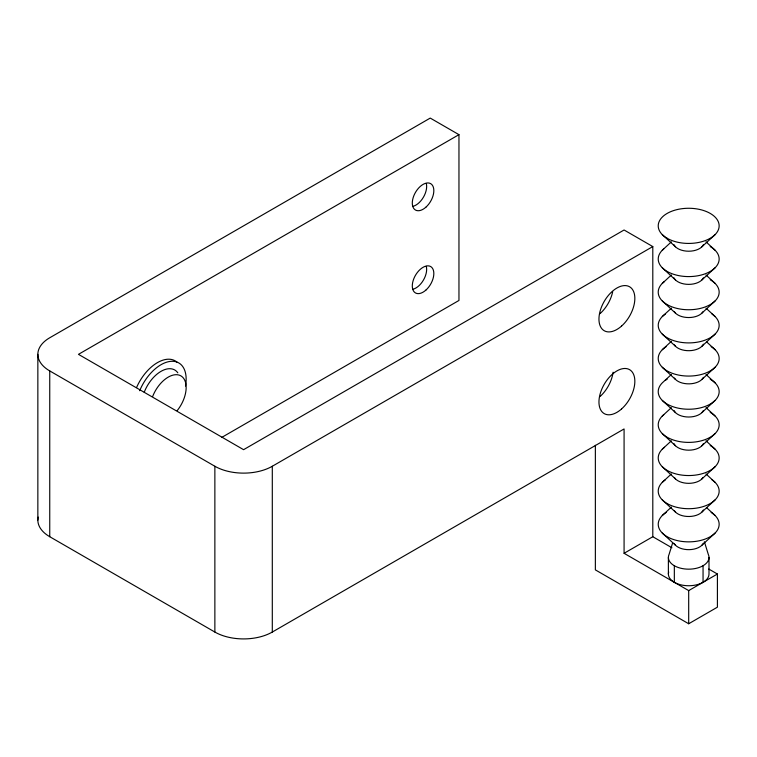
<?xml version="1.0" encoding="UTF-8"?>
<svg xmlns="http://www.w3.org/2000/svg" width="757" height="757" viewBox="0 0 757 757"><rect width="100%" height="100%" fill="white"/><g stroke="black" fill="none" stroke-linecap="round" stroke-linejoin="round"><path stroke-width="1.14" d="M672.67 542.807L669.074 554.408A20.307 11.724 0 0 0 688.69 569.169A20.307 11.724 0 0 0 708.306 554.408L704.379 541.747M662.309 250.217L671.383 241.843M662.309 283.373L671.383 274.999M701.881 246.829L715.072 234.642M662.309 316.53L671.383 308.156M701.881 279.986L715.072 267.798M662.309 349.696L671.383 341.322M701.881 313.143L715.072 300.964M671.383 374.478L662.309 382.853A30.46 17.581 0 0 0 671.222 406.055A30.46 17.581 0 0 0 712.025 402.951A30.46 17.581 0 0 0 710.227 379.21M701.881 346.299L715.072 334.121M662.309 416.009L671.383 407.635M701.881 379.465L715.072 367.277M662.309 449.175L671.383 440.792M701.881 412.622L715.072 400.434M662.309 482.332L671.383 473.958M701.881 445.778L715.072 433.6M662.309 515.489L671.383 507.114M701.881 478.944L715.072 466.757M701.881 512.101L715.072 499.913M701.881 545.258L715.072 533.079M221.659 437.461L458.96 300.463L458.96 134.661L78.463 354.342L243.584 449.677L624.08 229.996L652.799 246.574L652.799 536.722L624.08 553.301L624.08 428.954L272.302 632.048A40.613 23.448 0 0 1 214.865 632.048L49.744 536.713A40.613 23.448 0 0 1 38.2 517.078M458.96 134.661L430.241 118.083L49.744 337.764A40.613 23.448 0 0 0 49.744 370.921L214.865 466.255A40.613 23.448 0 0 0 272.302 466.255L652.799 246.574M624.08 553.301L688.69 590.602L717.409 574.024L717.409 607.18L688.69 623.759L595.362 569.879L595.362 445.286M652.799 536.722L671.894 547.746M708.789 569.046L717.409 574.024M706.007 241.843L715.072 250.217M662.309 234.642L675.499 246.829M706.007 274.999L715.072 283.373M662.309 267.798L675.499 279.986M706.007 308.156L715.072 316.53M662.309 300.964L675.499 313.143M706.83 342.079L715.072 349.696M662.309 334.121L675.499 346.299M706.007 374.478L715.072 382.853M662.309 367.277L675.499 379.465M706.007 407.635L715.072 416.009M662.309 400.434L675.499 412.622M706.007 440.792L715.072 449.175M662.309 433.6L675.499 445.778M706.007 473.958L715.072 482.332M662.309 466.757L675.499 478.944M706.83 507.881L715.072 515.489M662.309 499.913L675.499 512.101M662.309 533.079L675.499 545.258M708.997 557.445L708.997 574.024A20.307 11.724 0 0 1 686.921 585.7A20.307 11.724 0 0 1 668.696 571.98M703.054 565.734L703.054 582.313M688.69 590.602L688.69 623.759M674.336 565.734L674.336 582.313M668.384 557.445L668.384 574.024M272.302 466.255L272.302 632.048M214.865 466.255L214.865 632.048M49.744 370.921L49.744 536.713M37.85 354.342L37.85 520.135M136.534 387.593A35.532 20.515 -60 0 1 176.958 362.111M139.685 390.726A35.532 20.515 -60 0 1 170.58 361.363A35.532 20.515 -60 0 1 185.522 386.042M144.237 392.221A27.413 15.831 -60 0 1 177.81 372.832M152.659 396.479A25.378 14.657 -60 0 1 180.895 375.879A25.378 14.657 -60 0 1 177.176 410.635M613.085 372.226A25.378 14.657 -60 0 1 600.008 396.545M612.697 291.672A25.378 14.657 -60 0 1 600.008 313.653M712.015 479.815A30.46 17.581 0 0 1 709.593 503.916A30.46 17.581 0 0 1 667.788 503.916A30.46 17.581 0 0 1 665.365 479.815M703.404 509.981A15.225 8.791 0 0 1 689.353 516.492A15.225 8.791 0 0 1 674.383 510.71M711.145 512.404A30.46 17.581 0 0 1 709.915 536.893A30.46 17.581 0 0 1 667.466 536.893A30.46 17.581 0 0 1 666.245 512.404M710.227 445.532A30.46 17.581 0 0 1 711.145 469.842A30.46 17.581 0 0 1 669.112 471.431A30.46 17.581 0 0 1 664.523 447.264M426.286 183.468A15.225 8.791 -60 0 1 413.095 206.311M426.286 266.369A15.225 8.791 -60 0 1 413.095 289.212M703.007 477.553A15.225 8.791 0 0 1 688.69 483.335A15.225 8.791 0 0 1 674.383 477.553M703.404 543.138A15.225 8.791 0 0 1 689.353 549.648A15.225 8.791 0 0 1 674.383 543.867M710.227 412.366A30.46 17.581 0 0 1 711.448 436.496A30.46 17.581 0 0 1 669.803 438.606A30.46 17.581 0 0 1 663.738 414.722M703.404 410.502A15.225 8.791 0 0 1 688.69 417.022A15.225 8.791 0 0 1 673.985 410.502M703.404 443.659A15.225 8.791 0 0 1 688.69 450.178A15.225 8.791 0 0 1 673.985 443.659M703.404 344.18A15.225 8.791 0 0 1 689.353 350.69A15.225 8.791 0 0 1 674.383 344.908M711.145 346.602A30.46 17.581 0 0 1 709.915 371.1A30.46 17.581 0 0 1 667.466 371.1A30.46 17.581 0 0 1 666.245 346.602M665.365 380.336A30.46 17.581 0 0 1 667.154 379.21M703.404 377.346A15.225 8.791 0 0 1 689.353 383.846A15.225 8.791 0 0 1 674.383 378.074M712.015 314.023A30.46 17.581 0 0 1 709.593 338.114A30.46 17.581 0 0 1 667.788 338.114A30.46 17.581 0 0 1 665.365 314.023M703.007 311.752A15.225 8.791 0 0 1 688.69 317.543A15.225 8.791 0 0 1 674.383 311.752M703.404 244.7A15.225 8.791 0 0 1 688.69 251.22A15.225 8.791 0 0 1 673.985 244.7M710.227 279.73A30.46 17.581 0 0 1 711.145 304.049A30.46 17.581 0 0 1 669.112 305.639A30.46 17.581 0 0 1 664.523 281.462M703.404 277.866A15.225 8.791 0 0 1 688.69 284.377A15.225 8.791 0 0 1 673.985 277.866M710.227 246.574A30.46 17.581 0 0 1 711.448 270.694A30.46 17.581 0 0 1 669.803 272.804A30.46 17.581 0 0 1 663.738 248.93M425.85 290.139A15.225 8.791 -60 0 0 430.676 266.549A15.225 8.791 -60 0 0 412.66 282.522A15.225 8.791 -60 0 0 425.85 290.139M425.85 207.238A15.225 8.791 -60 0 0 430.676 183.648A15.225 8.791 -60 0 0 412.66 199.621A15.225 8.791 -60 0 0 425.85 207.238M621.544 408.979A25.378 14.657 -60 0 0 629.587 369.662A25.378 14.657 -60 0 0 599.563 396.29A25.378 14.657 -60 0 0 621.544 408.979M621.544 326.087A25.378 14.657 -60 0 0 629.587 286.771A25.378 14.657 -60 0 0 599.563 313.389A25.378 14.657 -60 0 0 621.544 326.087M667.154 238.285A30.46 17.581 0 0 0 718.109 230.402A30.46 17.581 0 0 0 680.808 208.866A30.46 17.581 0 0 0 667.154 238.285"/></g></svg>
